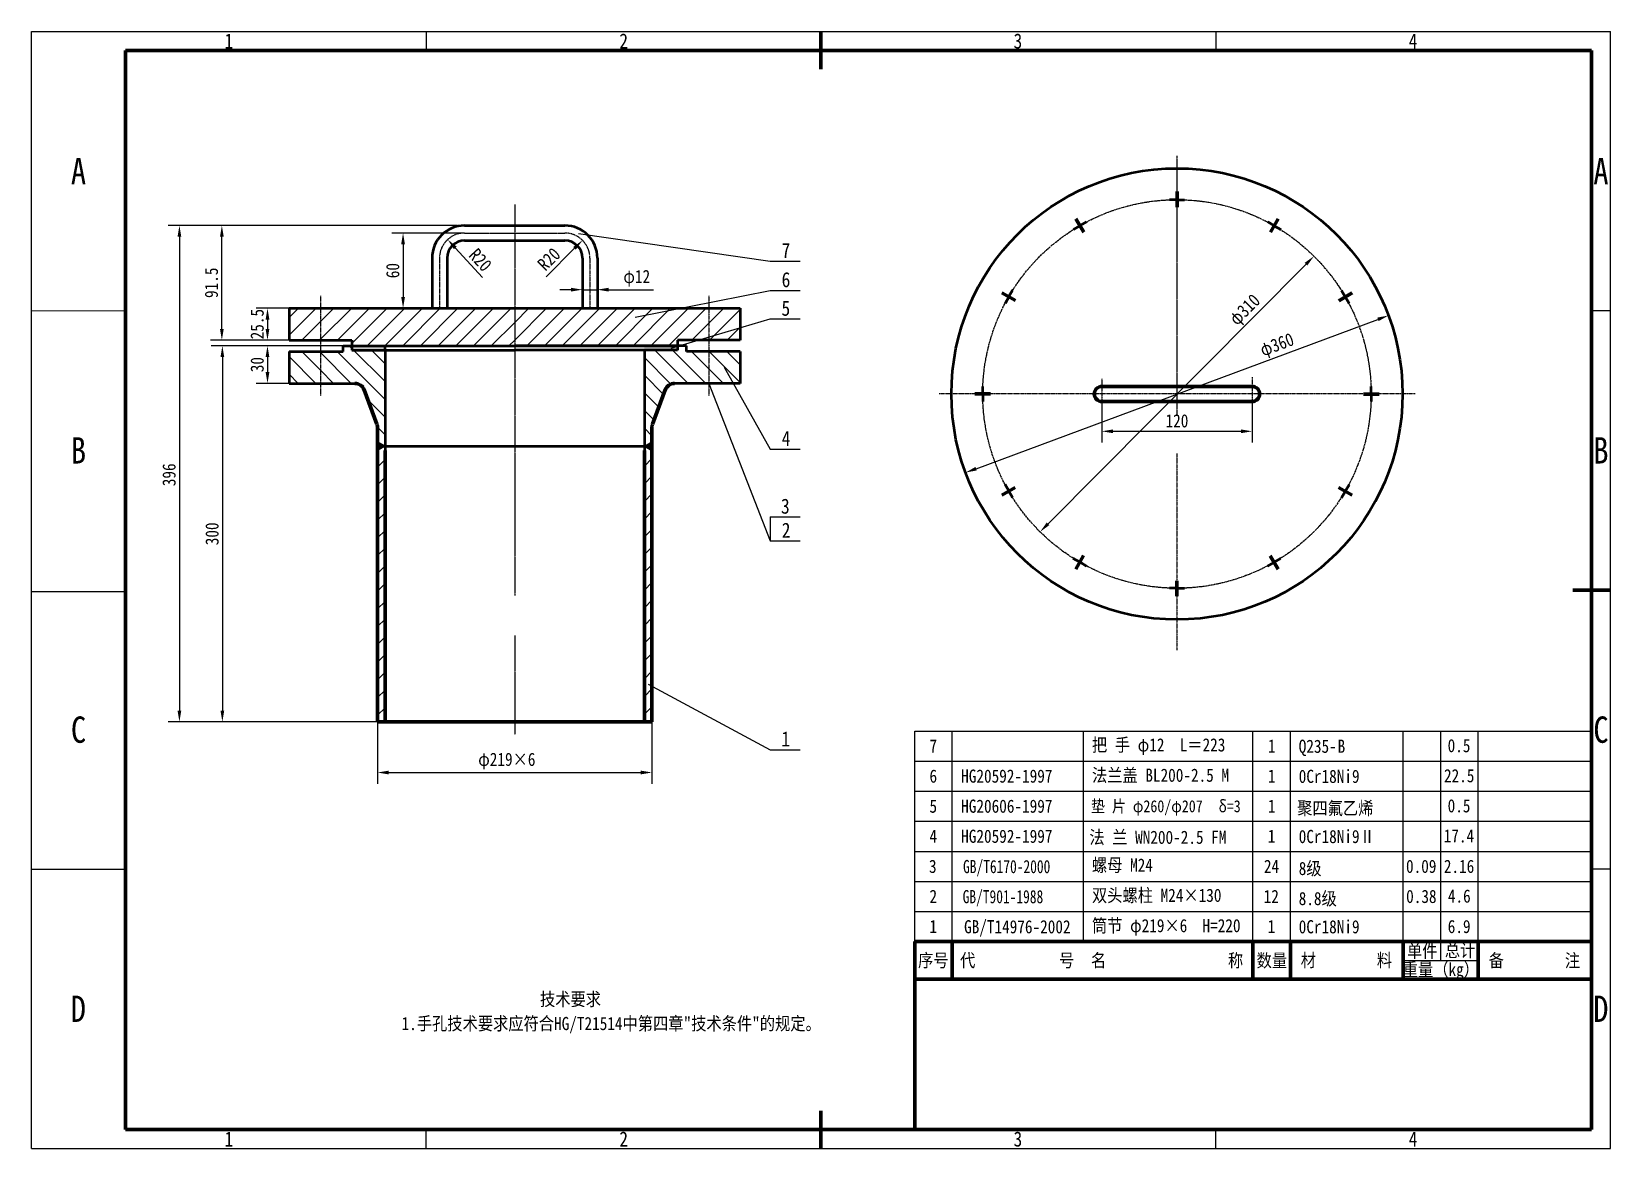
# Model space of a CAD drawing. Header units: millimetres. Extents: x -55641 to 52612, y -23263 to -5715.
# Drawn here: x 51352 to 52612, y -7522 to -6631 of the extents above; entities that cross this region are included whole.
import ezdxf

# ---------------------------------------------------------------- set-up
doc = ezdxf.new("R2010")
doc.units = ezdxf.units.MM
doc.header["$MEASUREMENT"] = 0
doc.linetypes.add('CENTER2', pattern=[1.125, 0.75, -0.125, 0.125, -0.125])
for name, color, linetype, lineweight in [('01', 7, 'Continuous', 50), ('01粗实线', 7, 'Continuous', 70), ('02细实线', 1, 'Continuous', 25), ('03中心线', 4, 'CENTER2', 25), ('04标注线', 1, 'Continuous', 25), ('06文本', 3, 'Continuous', 25), ('抛面线', 1, 'Continuous', 18)]:
    doc.layers.add(name, color=color, linetype=linetype, lineweight=lineweight)
doc.layers.add('02', color=1, linetype='Continuous')
doc.styles.get("Standard").update_dxf_attribs({"font": 'SIMFANG.TTF', "width": 0.85})
doc.styles.add('模板字体', font='SIMFANG.TTF', dxfattribs={"width": 0.75})

msp = doc.modelspace()

# ---------------------------------------------------------------- hatches: boundary and pattern name
at = {"layer": '02'}
h = msp.add_hatch(color=7, dxfattribs=at)
h.paths.add_polyline_path([(51634.1, -6961.6), (51628.1, -6958.1), (51628.1, -6961.6)])
h.paths.add_polyline_path([(51634.1, -6961.6), (51628.1, -6961.6), (51628.1, -6965)])
h = msp.add_hatch(color=7, dxfattribs=at)
h.paths.add_polyline_path([(51847.1, -6958.1), (51847.1, -6961.6), (51841.1, -6961.6)])
h.paths.add_polyline_path([(51841.1, -6961.6), (51847.1, -6961.6), (51847.1, -6965)])
at = {"layer": '04标注线'}
for points in [[(51634.1, -6885.1), (51634.1, -6881.6), (51607.6, -6881.6), (51607.6, -6885.1)], [(51841.1, -6881.6), (51867.6, -6881.6), (51867.6, -6885.1), (51841.1, -6885.1)]]:
    msp.add_hatch(color=7, dxfattribs=at).paths.add_polyline_path(points)

# ---------------------------------------------------------------- linework, layer by layer
at = {"layer": '01', "color": 7}
for p, q in [((52266, -6765), (52260.2, -6765)), ((52266.4, -6765), (52272.2, -6765)), ((51697.6, -6785.6), (51777.6, -6785.6)), ((52188.5, -6785.9), (52183.5, -6788.8)), ((52188.8, -6785.7), (52193.9, -6782.8)), ((52343.5, -6785.7), (52338.5, -6782.8)), ((52343.8, -6785.9), (52348.9, -6788.8)), ((51697.6, -6797.6), (51777.6, -6797.6)), ((51671.6, -6811.6), (51671.6, -6851.6)), ((51683.6, -6811.6), (51683.6, -6851.6)), ((51791.6, -6811.6), (51791.6, -6851.6)), ((51803.6, -6811.6), (51803.6, -6851.6)), ((52132, -6842.3), (52134.9, -6837.3)), ((52400.3, -6842.4), (52397.4, -6837.4)), ((51557.6, -6851.6), (51917.6, -6851.6)), ((51557.6, -6851.6), (51557.6, -6877.1)), ((51917.6, -6851.6), (51917.6, -6877.1)), ((52131.8, -6842.6), (52128.9, -6847.7)), ((52400.5, -6842.7), (52403.4, -6847.8)), ((51557.6, -6877.1), (51607.6, -6877.1)), ((51607.6, -6877.1), (51607.6, -6881.6)), ((51867.6, -6877.1), (51867.6, -6881.6)), ((51917.6, -6877.1), (51867.6, -6877.1)), ((51557.6, -6886.1), (51600.6, -6886.1)), ((51557.6, -6886.1), (51557.6, -6911.6)), ((51600.6, -6881.6), (51607.6, -6881.6)), ((51600.6, -6886.1), (51600.6, -6881.6)), ((51607.6, -6881.6), (51867.6, -6881.6)), ((51607.6, -6881.6), (51607.6, -6885.1)), ((51607.6, -6885.1), (51737.6, -6885.1)), ((51634.1, -6885.1), (51634.1, -6881.6)), ((51634.1, -6885.1), (51634.1, -6965.1)), ((51867.6, -6881.6), (51737.6, -6881.6)), ((51867.6, -6885.1), (51737.6, -6885.1)), ((51841.1, -6885.1), (51841.1, -6965.1)), ((51874.6, -6881.6), (51867.6, -6881.6)), ((51867.6, -6881.6), (51867.6, -6885.1)), ((51874.6, -6886.1), (51874.6, -6881.6)), ((51917.6, -6886.1), (51874.6, -6886.1)), ((51917.6, -6886.1), (51917.6, -6911.6)), ((51557.6, -6911.6), (51610, -6911.6)), ((51917.6, -6911.6), (51865.4, -6911.6)), ((52111.1, -6919.8), (52111.1, -6914)), ((52421.1, -6919.9), (52421.1, -6914.1)), ((52111.1, -6920.2), (52111.1, -6926)), ((52421.1, -6920.3), (52421.1, -6926.1)), ((51628.1, -6961.6), (51847.1, -6961.6)), ((52131.8, -6997.3), (52128.9, -6992.3)), ((52400.5, -6997.4), (52403.4, -6992.4)), ((52132, -6997.6), (52134.9, -7002.7)), ((52400.3, -6997.7), (52397.3, -7002.8)), ((52188.5, -7054.1), (52183.4, -7051.2)), ((52188.8, -7054.3), (52193.8, -7057.3)), ((52343.5, -7054.4), (52338.4, -7057.3)), ((52343.8, -7054.2), (52348.8, -7051.3)), ((52265.9, -7075), (52260.1, -7075)), ((52266.3, -7075), (52272.1, -7075))]:
    msp.add_line(p, q, dxfattribs=at)
msp.add_circle((52266.1, -6920), 180, dxfattribs=at)
for centre, radius, start, end in [((51697.6, -6811.6), 26, 90, 180), ((51777.6, -6811.6), 26, 0, 90), ((51697.6, -6811.6), 14, 90, 180), ((51777.6, -6811.6), 14, 0, 90)]:
    msp.add_arc(centre, radius, start, end, dxfattribs=at)
at = {"layer": '01粗实线', "color": 7}
for p, q in [((51982, -6630.9), (51982, -6660.9)), ((52597, -6645.9), (51427, -6645.9)), ((51427, -6645.9), (51427, -7506.9)), ((52597, -7506.9), (52597, -6645.9)), ((52266.2, -6771.1), (52266.2, -6758.6)), ((52191.7, -6791), (52185.5, -6780.2)), ((52340.7, -6791), (52346.9, -6780.3)), ((52137.2, -6845.5), (52126.4, -6839.3)), ((52395.2, -6845.6), (52406, -6839.4)), ((51617.5, -6916.8), (51627.6, -6944.2)), ((51857.7, -6916.8), (51847.6, -6944.2)), ((52326.1, -6914), (52206.1, -6914)), ((52117.2, -6920), (52104.7, -6920)), ((52326.1, -6926), (52206.1, -6926)), ((52415.1, -6920.1), (52427.6, -6920.1)), ((51628.1, -6961.6), (51628.1, -6947)), ((51847.1, -6961.6), (51847.1, -6947)), ((51628.1, -6961.6), (51628.1, -7181.6)), ((51634.1, -6965.1), (51634.1, -7181.6)), ((51841.1, -6965.1), (51841.1, -7181.6)), ((51847.1, -6961.6), (51847.1, -7181.6)), ((52137.1, -6994.5), (52126.3, -7000.7)), ((52395.1, -6994.5), (52405.9, -7000.8)), ((52191.6, -7049), (52185.4, -7059.8)), ((52340.6, -7049.1), (52346.8, -7059.8)), ((52266.1, -7069), (52266.1, -7081.4)), ((52612, -7076.4), (52582, -7076.4)), ((51847.1, -7181.6), (51628.1, -7181.6)), ((52056.8, -7386.9), (52056.8, -7356.9)), ((52056.8, -7356.9), (52596.6, -7356.9)), ((52086.6, -7386.9), (52086.6, -7356.9)), ((52326.6, -7386.9), (52326.6, -7356.9)), ((52356.6, -7386.9), (52356.6, -7356.9)), ((52446.6, -7386.9), (52446.6, -7356.9)), ((52506.6, -7386.9), (52506.6, -7356.9)), ((52056.8, -7506.9), (52056.8, -7386.9)), ((52056.8, -7386.9), (52597, -7386.9)), ((52597, -7386.9), (52597, -7506.9)), ((51982, -7521.9), (51982, -7491.9)), ((51427, -7506.9), (52597, -7506.9)), ((52056.8, -7506.9), (52597, -7506.9))]:
    msp.add_line(p, q, dxfattribs=at)
for centre, radius, start, end in [((51610, -6919.6), 8, 20.1858, 90), ((51865.2, -6919.6), 8, 90, 159.8142), ((52206.1, -6920), 6, 90, 270), ((52326.1, -6920), 6, 270, 90), ((51620.1, -6947), 8, 0, 20.1858), ((51855.1, -6947), 8, 159.8142, 180)]:
    msp.add_arc(centre, radius, start, end, dxfattribs=at)
at = {"layer": '02', "color": 7}
for p, q in [((51578.9, -6911.6), (51557.6, -6890.2)), ((51582.6, -6901.1), (51567.6, -6886.1)), ((51582.6, -6886.9), (51581.7, -6886.1)), ((51607.2, -6911.6), (51582.6, -6886.9)), ((51634.1, -6924.3), (51595.9, -6886.1)), ((51607.6, -6883.6), (51605.5, -6881.6)), ((51634.1, -6910.1), (51609, -6885.1)), ((51634.1, -6896), (51623.2, -6885.1)), ((51862.3, -6912.1), (51841.1, -6890.9)), ((51875.9, -6911.6), (51849.4, -6885.1)), ((51890.1, -6911.6), (51863.6, -6885.1)), ((51874.6, -6881.9), (51874.2, -6881.6)), ((51892.6, -6899.9), (51878.7, -6886.1)), ((51917.6, -6910.8), (51892.9, -6886.1)), ((51917.6, -6896.7), (51907, -6886.1)), ((51564.8, -6911.6), (51557.6, -6904.3)), ((51593.1, -6911.6), (51582.6, -6901.1)), ((51904.2, -6911.6), (51892.6, -6899.9)), ((51856.4, -6920.3), (51841.1, -6905)), ((51634.1, -6938.4), (51620.5, -6924.8)), ((51852.6, -6930.6), (51841.1, -6919.1)), ((51848.8, -6941), (51841.1, -6933.3)), ((51634.1, -6952.6), (51628.1, -6946.6)), ((51847.1, -6953.4), (51841.1, -6947.4)), ((51634.1, -6961.6), (51628.1, -6958.1)), ((51634.1, -6961.6), (51628.1, -6965)), ((51841.1, -6961.6), (51847.1, -6958.1)), ((51841.1, -6961.6), (51847.1, -6965)), ((51628.1, -7181.6), (51628.1, -7231)), ((51847.1, -7181.6), (51847.1, -7231)), ((51637.1, -7222), (51838.1, -7222))]:
    msp.add_line(p, q, dxfattribs=at)
for points in [[(51637.1, -7220.5), (51637.1, -7223.5), (51628.1, -7222)], [(51838.1, -7220.5), (51838.1, -7223.5), (51847.1, -7222)]]:
    msp.add_solid(points, dxfattribs=at)
at = {"layer": '02细实线', "color": 7}
for p, q in [((51352, -6630.9), (52612, -6630.9)), ((51352, -7521.9), (51352, -6630.9)), ((51667, -6630.9), (51667, -6645.9)), ((52297, -6630.9), (52297, -6645.9)), ((52612, -7521.9), (52612, -6630.9)), ((52612, -7521.9), (52612, -6630.9)), ((51691.6, -6785.6), (51494.9, -6785.6)), ((51503.9, -6868.1), (51503.9, -6794.6)), ((52163.2, -7023.6), (52369.1, -6816.5)), ((52612, -6853.6), (52597, -6853.6)), ((52105.8, -6979.6), (52426.4, -6860.5)), ((51557.6, -6877.1), (51494.9, -6877.1)), ((51600.6, -6881.6), (51495.3, -6881.6)), ((51504.3, -6890.6), (51504.3, -7172.6)), ((52206.1, -6926), (52206.1, -6958.8)), ((52326.1, -6926), (52326.1, -6958.8)), ((52215.1, -6949.8), (52317.1, -6949.8)), ((51628.1, -6978.3), (51634.1, -6972.3)), ((51841.1, -6977.5), (51847.1, -6971.5)), ((51628.1, -6992.5), (51634.1, -6986.5)), ((51841.1, -6991.6), (51847.1, -6985.6)), ((51628.1, -7006.6), (51634.1, -7000.6)), ((51841.1, -7005.8), (51847.1, -6999.8)), ((51628.1, -7020.8), (51634.1, -7014.8)), ((51841.1, -7019.9), (51847.1, -7013.9)), ((51628.1, -7034.9), (51634.1, -7028.9)), ((51841.1, -7034), (51847.1, -7028)), ((51628.1, -7049), (51634.1, -7043)), ((51841.1, -7048.2), (51847.1, -7042.2)), ((51628.1, -7063.2), (51634.1, -7057.2)), ((51841.1, -7062.3), (51847.1, -7056.3)), ((51427, -7077.9), (51352, -7077.9)), ((51628.1, -7077.3), (51634.1, -7071.3)), ((51841.1, -7076.5), (51847.1, -7070.5)), ((51628.1, -7091.5), (51634.1, -7085.5)), ((51841.1, -7090.6), (51847.1, -7084.6)), ((51628.1, -7105.6), (51634.1, -7099.6)), ((51841.1, -7104.7), (51847.1, -7098.7)), ((51628.1, -7119.8), (51634.1, -7113.8)), ((51841.1, -7118.9), (51847.1, -7112.9)), ((51628.1, -7133.9), (51634.1, -7127.9)), ((51841.1, -7133), (51847.1, -7127)), ((51628.1, -7148), (51634.1, -7142)), ((51841.1, -7147.2), (51847.1, -7141.2)), ((51628.1, -7162.2), (51634.1, -7156.2)), ((51841.1, -7161.3), (51847.1, -7155.3)), ((51628.1, -7181.6), (51495.3, -7181.6)), ((51628.1, -7176.3), (51634.1, -7170.3)), ((51841.1, -7175.5), (51847.1, -7169.5)), ((52056.8, -7188.9), (52596.6, -7188.9)), ((52056.8, -7356.9), (52056.8, -7188.9)), ((52086.6, -7356.9), (52086.6, -7188.9)), ((52191.6, -7356.9), (52191.6, -7188.9)), ((52326.6, -7356.9), (52326.6, -7188.9)), ((52356.6, -7356.9), (52356.6, -7188.9)), ((52446.6, -7356.9), (52446.6, -7188.9)), ((52476.6, -7371.9), (52476.6, -7188.9)), ((52506.6, -7356.9), (52506.6, -7188.9)), ((52056.8, -7212.9), (52596.6, -7212.9)), ((52056.8, -7236.9), (52596.6, -7236.9)), ((52056.8, -7260.9), (52596.6, -7260.9)), ((52056.8, -7284.9), (52596.6, -7284.9)), ((51352, -7299.1), (51427, -7299.1)), ((52612, -7299.1), (52597, -7299.1)), ((52056.8, -7308.9), (52596.6, -7308.9)), ((52056.8, -7332.9), (52596.6, -7332.9)), ((52446.6, -7371.9), (52506.6, -7371.9)), ((51667, -7521.9), (51667, -7506.9)), ((52297, -7521.9), (52297, -7506.9)), ((51352, -7521.9), (52612, -7521.9))]:
    msp.add_line(p, q, dxfattribs=at)
for points in [[(51502.4, -6794.6), (51505.4, -6794.6), (51503.9, -6785.6)], [(52368, -6815.4), (52370.1, -6817.5), (52375.4, -6810.1)], [(52425.9, -6859.1), (52427, -6861.9), (52434.9, -6857.4)], [(51502.4, -6868.1), (51505.4, -6868.1), (51503.9, -6877.1)], [(51502.8, -6890.6), (51505.8, -6890.6), (51504.3, -6881.6)], [(52215.1, -6948.3), (52215.1, -6951.3), (52206.1, -6949.8)], [(52317.1, -6948.3), (52317.1, -6951.3), (52326.1, -6949.8)], [(52105.3, -6978.2), (52106.4, -6981), (52097.4, -6982.7)], [(52162.2, -7022.5), (52164.3, -7024.6), (52156.9, -7030)], [(51502.8, -7172.6), (51505.8, -7172.6), (51504.3, -7181.6)]]:
    msp.add_solid(points, dxfattribs=at)
at = {"layer": '03中心线', "color": 7, "ltscale": 2}
for p, q in [((52266.1, -6730), (52266.1, -6937.5)), ((51737.6, -6768.8), (51737.6, -7081)), ((51697.6, -6791.6), (51777.6, -6791.6)), ((51737.6, -7112.8), (51737.6, -7191.6))]:
    msp.add_line(p, q, dxfattribs=at)
at = {"layer": '03中心线', "color": 7}
for p, q in [((51677.6, -6811.6), (51677.6, -6851.6)), ((51797.6, -6811.6), (51797.6, -6851.6)), ((51582.6, -6841.6), (51582.6, -6921.6)), ((51892.6, -6841.6), (51892.6, -6921.6)), ((52206.1, -6907.8), (52206.1, -6926)), ((52326.1, -6906.7), (52326.1, -6926)), ((52456.1, -6920), (52076.1, -6920)), ((52266.1, -6967.5), (52266.1, -7124.5))]:
    msp.add_line(p, q, dxfattribs=at)
at = {"layer": '03中心线', "color": 7, "ltscale": 2}
msp.add_circle((52266.1, -6920), 155, dxfattribs=at)
at = {"layer": '03中心线', "color": 7}
for centre, start, end in [((51697.6, -6811.6), 90, 180), ((51777.6, -6811.6), 0, 90)]:
    msp.add_arc(centre, 20, start, end, dxfattribs=at)
at = {"layer": '04标注线', "color": 7}
for p, q in [((51691.6, -6785.6), (51461, -6785.6)), ((51470, -6794.6), (51470, -7172.6)), ((51697.6, -6791.6), (51639.5, -6791.6)), ((51648.5, -6800.6), (51648.5, -6842.6)), ((51712, -6827.2), (51690.2, -6803.5)), ((51762.6, -6826.6), (51785.4, -6803.8)), ((51788.5, -6792.1), (51941.5, -6814.1)), ((51941.5, -6814.1), (51965.5, -6814.1)), ((51791.6, -6836.8), (51791.6, -6827.8)), ((51803.6, -6836.8), (51803.6, -6827.8)), ((51782.6, -6836.8), (51773.6, -6836.8)), ((51791.6, -6836.8), (51803.6, -6836.8)), ((51812.6, -6836.8), (51848.4, -6836.8)), ((51833.6, -6858.6), (51941.5, -6837.4)), ((51941.5, -6837.4), (51965.5, -6837.4)), ((51557.6, -6851.6), (51531.3, -6851.6)), ((51557.6, -6859), (51565, -6851.6)), ((51557.6, -6873.2), (51579.2, -6851.6)), ((51582.6, -6862.3), (51593.3, -6851.6)), ((51582.6, -6876.4), (51607.5, -6851.6)), ((51596.1, -6877.1), (51621.6, -6851.6)), ((51607.6, -6879.7), (51635.8, -6851.6)), ((51619.9, -6881.6), (51649.9, -6851.6)), ((51634, -6881.6), (51664, -6851.6)), ((51671.6, -6851.6), (51639.5, -6851.6)), ((51648.2, -6881.6), (51678.2, -6851.6)), ((51662.3, -6881.6), (51692.3, -6851.6)), ((51676.5, -6881.6), (51706.5, -6851.6)), ((51690.6, -6881.6), (51720.6, -6851.6)), ((51704.8, -6881.6), (51734.8, -6851.6)), ((51737.6, -6862.9), (51748.9, -6851.6)), ((51737.6, -6877), (51763, -6851.6)), ((51747.2, -6881.6), (51777.2, -6851.6)), ((51761.3, -6881.6), (51791.3, -6851.6)), ((51775.5, -6881.6), (51805.5, -6851.6)), ((51789.6, -6881.6), (51819.6, -6851.6)), ((51803.7, -6881.6), (51833.7, -6851.6)), ((51817.9, -6881.6), (51847.9, -6851.6)), ((51832, -6881.6), (51862, -6851.6)), ((51846.2, -6881.6), (51876.2, -6851.6)), ((51860.3, -6881.6), (51890.3, -6851.6)), ((51892.6, -6863.4), (51904.5, -6851.6)), ((51893.1, -6877.1), (51917.6, -6852.6)), ((51540.3, -6860.6), (51540.3, -6868.1)), ((51567.8, -6877.1), (51582.6, -6862.3)), ((51718.9, -6881.6), (51737.6, -6862.9)), ((51862.5, -6883.5), (51941.5, -6860.1)), ((51879, -6877.1), (51892.6, -6863.4)), ((51907.2, -6877.1), (51917.6, -6866.7)), ((51941.5, -6860.1), (51965.5, -6860.1)), ((51557.6, -6877.1), (51531.3, -6877.1)), ((51582, -6877.1), (51582.6, -6876.4)), ((51733, -6881.6), (51737.6, -6877)), ((51600.6, -6881.6), (51531.3, -6881.6)), ((51540.3, -6890.6), (51540.3, -6902.6)), ((51904.7, -6898.6), (51941.5, -6964)), ((51557.6, -6911.6), (51531.3, -6911.6)), ((51892.6, -6911.6), (51941.5, -7037.2)), ((51941.5, -6964), (51965.5, -6964)), ((51941.5, -7018.1), (51941.5, -7037.2)), ((51941.5, -7018.1), (51965.5, -7018.1)), ((51941.5, -7037.2), (51965.5, -7037.2)), ((51844, -7151.6), (51941.5, -7203.8)), ((51628.1, -7181.6), (51461, -7181.6)), ((51941.5, -7203.8), (51965.5, -7203.8))]:
    msp.add_line(p, q, dxfattribs=at)
for points in [[(51468.5, -6794.6), (51471.5, -6794.6), (51470, -6785.6)], [(51647, -6800.6), (51650, -6800.6), (51648.5, -6791.6)], [(51691.3, -6802.4), (51689.1, -6804.5), (51684.1, -6796.8)], [(51784.3, -6802.7), (51786.4, -6804.8), (51791.7, -6797.4)], [(51782.6, -6835.3), (51782.6, -6838.3), (51791.6, -6836.8)], [(51812.6, -6835.3), (51812.6, -6838.3), (51803.6, -6836.8)], [(51538.8, -6860.6), (51541.8, -6860.6), (51540.3, -6851.6)], [(51647, -6842.6), (51650, -6842.6), (51648.5, -6851.6)], [(51538.8, -6868.1), (51541.8, -6868.1), (51540.3, -6877.1)], [(51538.8, -6890.6), (51541.8, -6890.6), (51540.3, -6881.6)], [(51538.8, -6902.6), (51541.8, -6902.6), (51540.3, -6911.6)], [(51468.5, -7172.6), (51471.5, -7172.6), (51470, -7181.6)]]:
    msp.add_solid(points, dxfattribs=at)
at = {"layer": '抛面线', "color": 7, "ltscale": 5}
msp.add_line((51427, -6853.6), (51352, -6853.6), dxfattribs=at)

# ---------------------------------------------------------------- texts
at = {"layer": '02', "color": 7, "insert": (51731.3, -7212.9), "char_height": 10.5, "attachment_point": 5}
msp.add_mtext('\\A1;φ219×6', dxfattribs=at)
at = {"layer": '02细实线', "color": 7, "char_height": 10.5, "attachment_point": 5}
for s, insert, rotation in [('\\A1;91.5', (51495.6, -6831.3), 90), ('φ310', (52321, -6853.6), 45.1696), ('φ360', (52346.3, -6881.8), 20.3774), ('\\A1;300', (51496.1, -7031.6), 90)]:
    msp.add_mtext(s, dxfattribs=dict(at, insert=insert, rotation=rotation))
at = {"layer": '02细实线', "color": 7, "insert": (52266.1, -6941.5), "char_height": 10.5, "attachment_point": 5}
msp.add_mtext('\\A1;120', dxfattribs=at)
at = {"layer": '04标注线', "color": 7, "char_height": 10.5, "attachment_point": 5}
for s, insert, rotation in [('\\A1;R20', (51710.2, -6813.1), 312.5038), ('\\A1;R20', (51764.9, -6812.5), 45), ('\\A1;60', (51640.3, -6821.6), 90), ('\\A1;25.5', (51532.1, -6864.3), 90), ('\\A1;30', (51532.1, -6896.6), 90), ('\\A1;396', (51461.8, -6984.5), 90)]:
    msp.add_mtext(s, dxfattribs=dict(at, insert=insert, rotation=rotation))
at = {"layer": '04标注线', "color": 7, "insert": (51835, -6827.7), "char_height": 10.5, "attachment_point": 5}
msp.add_mtext('\\A1;φ12', dxfattribs=at)
at = {"layer": '06文本', "color": 7, "width": 0.85}
for s, height, p in [('1', 12, (51506.1, -6644.4)), ('2', 12, (51821.1, -6644.4)), ('3', 12, (52135.7, -6644.4)), ('4', 12, (52451.1, -6644.4)), ('A', 21, (51383.4, -6752.8)), ('A', 21, (52598.4, -6752.8)), ('7', 12, (51950.6, -6811.5)), ('6', 12, (51950.6, -6834.8)), ('5', 12, (51950.5, -6857.6)), ('B', 21, (51383.4, -6975.5)), ('4', 12, (51950.7, -6961.4)), ('B', 21, (52598.4, -6975.5)), ('3', 12, (51950.1, -7015.5)), ('2', 12, (51950.7, -7034.7)), ('C', 21, (51383.4, -7198.3)), ('C', 21, (52598.4, -7198.3)), ('1', 12, (51950.4, -7201.2)), (' 把 手 φ12  L＝223', 10.5, (52192.2, -7205.2)), ('7', 10.5, (52068.6, -7206.1)), ('1', 10.5, (52338.7, -7206.1)), (' Q235-', 10.5, (52357.2, -7206.3)), ('B', 10.5, (52394.3, -7206.3)), ('0.5', 10.5, (52482.1, -7205.8)), ('6', 10.5, (52068.6, -7230.1)), ('HG20592-1997', 10.5, (52093.9, -7230.1)), (' 法兰盖 BL200-2.5 M', 10.5, (52192.2, -7229.4)), (' 0Cr18Ni9', 10.5, (52357.2, -7230.3)), ('22.5', 10.5, (52479.2, -7229.8)), ('1', 10.5, (52338.7, -7230.1)), ('5', 10.5, (52068.6, -7254.1)), ('HG20606-1997', 10.5, (52093.9, -7254.1)), (' 垫 片 φ260/φ207 ', 9.6, (52192, -7253.7)), ('δ=3', 9.6, (52299.3, -7253.7)), ('1', 10.5, (52338.7, -7254.1)), ('       聚四氟乙烯', 10.5, (52319.5, -7255.7)), ('0.5', 10.5, (52482.1, -7253.8)), ('4', 10.5, (52068.6, -7278.1)), ('HG20592-1997', 10.5, (52093.9, -7278.1)), ('法 兰 WN200-2.5 FM', 10.5, (52196.2, -7278.9)), ('1', 10.5, (52338.6, -7278.1)), ('1', 10.5, (52338.7, -7278.1)), (' 0Cr18Ni9Ⅱ', 10.5, (52357.2, -7278.3)), ('17.4', 10.5, (52479, -7277.8)), ('3', 10.5, (52068.2, -7302.1)), (' 螺母 M24', 10.5, (52192.2, -7301.1)), ('24', 10.5, (52335.5, -7302.1)), (' 8级', 10.5, (52357.2, -7303.8)), ('0.09', 10.5, (52448.9, -7302.1)), ('2.16', 10.5, (52479.1, -7302.1)), ('2', 10.5, (52068.6, -7326.1)), (' 双头螺柱 M24×130', 10.5, (52192.2, -7325.2)), ('12', 10.5, (52335.3, -7326.1)), (' 8.8级', 10.5, (52357.2, -7327.8)), ('0.38', 10.5, (52449, -7326.1)), ('4.6', 10.5, (52482.3, -7325.8)), ('1', 10.5, (52068.6, -7350.1)), ('GB/T14976-2002', 10.5, (52096.2, -7350.3)), (' 筒节 φ219×6  H=220', 10.5, (52192.2, -7349.4)), ('1', 10.5, (52338.5, -7350.1)), (' 0Cr18Ni9', 10.5, (52357.2, -7350.3)), ('6.9', 10.5, (52482.2, -7350.1)), ('单件', 10.5, (52449.7, -7369.6)), ('总计', 10.5, (52479.9, -7369.1)), ('序号', 10.5, (52059.5, -7377.1)), ('代           号', 10.5, (52093, -7377.1)), ('名                称', 10.5, (52197.5, -7377.2)), ('数量', 10.5, (52329.7, -7377.2)), ('材        料', 10.5, (52364.9, -7377)), ('备        注', 10.5, (52514.9, -7377.2)), ('重量（kg）', 10.5, (52446.3, -7384.4)), ('                  技术要求', 10.5, (51648.5, -7408.1)), ('D', 21, (51383.3, -7421)), ('D', 21, (52598.3, -7421)), ('1.手孔技术要求应符合HG/T21514中第四章"技术条件"的规定。', 10.5, (51647.3, -7427.5)), ('1', 12, (51506.1, -7520.4)), ('2', 12, (51821.1, -7520.4)), ('3', 12, (52135.7, -7520.4)), ('4', 12, (52451.1, -7520.4))]:
    msp.add_text(s, height=height, dxfattribs=at).set_placement(p)
at = {"layer": '06文本', "color": 7, "style": '模板字体', "width": 0.75}
for s, p in [('GB/T6170-2000', (52095.4, -7302.3)), ('GB/T901-1988', (52095.1, -7326.3))]:
    msp.add_text(s, height=10.5, dxfattribs=at).set_placement(p)

doc.saveas('drawing.dxf')
